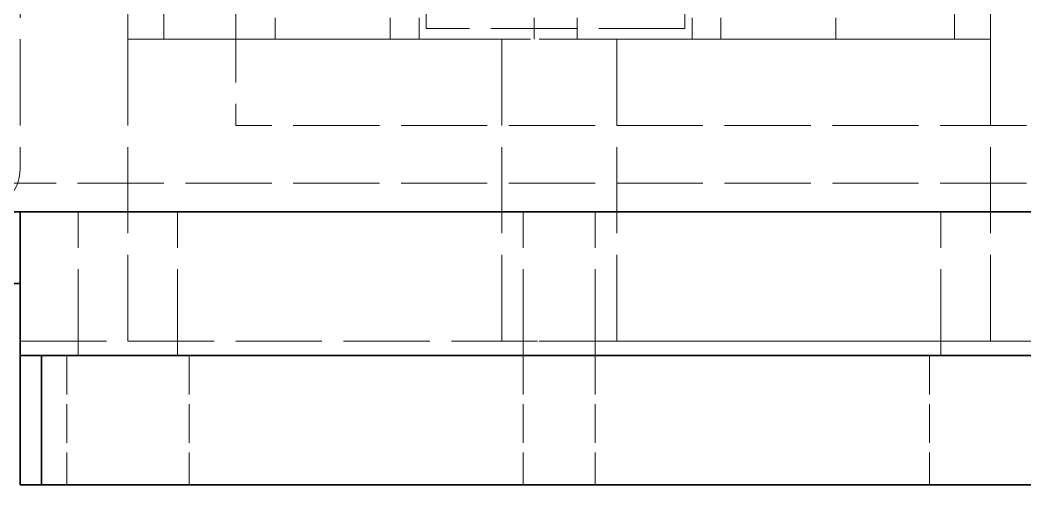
# Model space of a CAD drawing. Extents: x 0 to 18500, y -51 to 3802.
# Drawn here: x 2419.6 to 2559.4, y 1192.3 to 1257 of the extents above; entities that cross this region are included whole.
import ezdxf

# ---------------------------------------------------------------- set-up
doc = ezdxf.new("R2010")
doc.units = 0
doc.header["$MEASUREMENT"] = 0
doc.linetypes.add('DASHED', pattern=[15, 12, -3])
doc.linetypes.add('HIDDEN-HOKUTO', pattern=[3.8, 2.5, -1.3])
doc.layers.get('0').update_dxf_attribs({"linetype": 'CONTINUOUS'})
doc.layers.add('AM_HID', color=1, linetype='HIDDEN-HOKUTO')

msp = doc.modelspace()

# ---------------------------------------------------------------- linework, layer by layer
at = {"color": 7, "lineweight": 35}
for p, q in [((2389.62488, 1230.30614), (2419.62488, 1230.30626)), ((2569.62488, 1230.30663), (2419.62488, 1230.30626)), ((2419.62488, 1230.30626), (2419.62488, 1210.30626)), ((2389.62488, 1220.30614), (2419.62488, 1220.30626)), ((2569.62488, 1210.30663), (2419.62488, 1210.30626)), ((2566.62488, 1210.30663), (2422.62488, 1210.30626)), ((2566.62488, 1192.30663), (2422.62488, 1192.30626))]:
    msp.add_line(p, q, dxfattribs=at)
at = {"color": 7, "lineweight": 35, "ltscale": 0.45}
for p, q in [((2419.62488, 1192.30626), (2419.62488, 1210.30626)), ((2422.62488, 1192.30626), (2422.62488, 1210.30626))]:
    msp.add_line(p, q, dxfattribs=at)
at = {"color": 7, "lineweight": 35, "ltscale": 0.075}
for p, q in [((2422.62488, 1210.30626), (2419.62488, 1210.30626)), ((2422.62488, 1192.30626), (2419.62488, 1192.30626))]:
    msp.add_line(p, q, dxfattribs=at)
at = {"layer": 'AM_HID', "color": 1, "linetype": 'DASHED', "lineweight": 13}
for p, q in [((2476.12488, 1255.80638), (2476.12464, 1388.30638)), ((2476.12513, 1255.80626), (2476.12488, 1388.30632)), ((2476.12513, 1255.80626), (2476.12488, 1388.30626)), ((2476.12561, 1255.80626), (2476.12513, 1388.30626)), ((2512.12488, 1255.80638), (2512.12464, 1388.30644)), ((2512.12513, 1255.80638), (2512.12488, 1388.30638)), ((2512.12513, 1255.80638), (2512.12488, 1388.30638)), ((2512.12561, 1255.80638), (2512.12513, 1388.30638)), ((2449.62464, 1305.30626), (2449.62488, 1242.30626)), ((2419.62464, 1284.30626), (2419.62488, 1236.30626)), ((2512.12488, 1255.80638), (2476.12488, 1255.80638)), ((2486.62513, 1254.30638), (2434.62513, 1254.30626)), ((2434.62513, 1212.30626), (2434.62513, 1254.30626)), ((2549.62488, 1254.30651), (2439.62488, 1254.30626)), ((2486.62513, 1212.30638), (2486.62488, 1254.30638)), ((2486.62513, 1212.30638), (2486.62513, 1254.30638)), ((2502.62513, 1212.30638), (2502.62488, 1254.30638)), ((2502.62513, 1254.30638), (2554.62513, 1254.30651)), ((2502.62513, 1212.30638), (2502.62513, 1254.30638)), ((2554.62513, 1212.30651), (2554.62513, 1254.30651)), ((2619.62488, 1242.30675), (2449.62488, 1242.30626)), ((2649.62488, 1234.30675), (2389.62488, 1234.30614)), ((2569.62488, 1230.30663), (2389.62488, 1230.30614)), ((2427.7074, 1210.30626), (2427.7074, 1230.30626)), ((2427.7074, 1210.30626), (2427.7074, 1230.30626)), ((2427.70813, 1210.30614), (2427.70813, 1230.30614)), ((2427.70813, 1210.30614), (2427.70813, 1230.30614)), ((2441.54236, 1210.30626), (2441.54236, 1230.30626)), ((2441.54261, 1210.30626), (2441.54236, 1230.30626)), ((2441.54309, 1210.30614), (2441.54309, 1230.30614)), ((2441.54309, 1210.30614), (2441.54309, 1230.30614)), ((2489.62488, 1210.30638), (2489.62488, 1230.30638)), ((2489.62561, 1210.30626), (2489.62561, 1230.30626)), ((2499.62488, 1210.30638), (2499.62488, 1230.30638)), ((2499.62561, 1210.30626), (2499.62561, 1230.30626)), ((2547.7074, 1210.30651), (2547.7074, 1230.30651)), ((2547.7074, 1210.30651), (2547.7074, 1230.30651)), ((2547.70813, 1210.30638), (2547.70813, 1230.30638)), ((2547.70813, 1210.30638), (2547.70813, 1230.30638)), ((2419.62513, 1212.30626), (2569.62513, 1212.30663)), ((2434.62513, 1212.30626), (2486.62513, 1212.30638)), ((2554.62513, 1212.30651), (2502.62513, 1212.30638))]:
    msp.add_line(p, q, dxfattribs=at)
at = {"layer": 'AM_HID', "color": 1, "linetype": 'DASHED', "lineweight": 13, "ltscale": 0.3}
for p, q in [((2434.62488, 1254.30626), (2434.62488, 1266.30626)), ((2439.62488, 1254.30626), (2439.62488, 1266.30626)), ((2439.62561, 1254.30614), (2439.62561, 1266.30614)), ((2455.12488, 1266.30626), (2455.12488, 1254.30626)), ((2455.12513, 1266.30626), (2455.12513, 1254.30626)), ((2455.12513, 1266.30626), (2455.12513, 1254.30626)), ((2455.12561, 1266.30626), (2455.12561, 1254.30626)), ((2471.12488, 1266.30638), (2471.12488, 1254.30638)), ((2471.12513, 1266.30626), (2471.12513, 1254.30626)), ((2471.12513, 1266.30626), (2471.12513, 1254.30626)), ((2471.12561, 1266.30626), (2471.12561, 1254.30626)), ((2475.12488, 1266.30638), (2475.12488, 1254.30638)), ((2475.12513, 1266.30626), (2475.12513, 1254.30626)), ((2475.12513, 1266.30626), (2475.12513, 1254.30626)), ((2475.12561, 1266.30626), (2475.12561, 1254.30626)), ((2491.12488, 1266.30638), (2491.12513, 1254.30638)), ((2491.12513, 1266.30638), (2491.12513, 1254.30638)), ((2491.12513, 1266.30638), (2491.12513, 1254.30638)), ((2491.12537, 1266.30626), (2491.12537, 1254.30626)), ((2497.12488, 1266.30638), (2497.12513, 1254.30638)), ((2497.12513, 1266.30638), (2497.12513, 1254.30638)), ((2497.12513, 1266.30638), (2497.12513, 1254.30638)), ((2497.12537, 1266.30638), (2497.12537, 1254.30638)), ((2513.12488, 1266.30638), (2513.12488, 1254.30638)), ((2513.12513, 1266.30638), (2513.12513, 1254.30638)), ((2513.12513, 1266.30638), (2513.12513, 1254.30638)), ((2513.12561, 1266.30638), (2513.12561, 1254.30638)), ((2517.12488, 1266.30651), (2517.12488, 1254.30651)), ((2517.12513, 1266.30638), (2517.12513, 1254.30638)), ((2517.12513, 1266.30638), (2517.12513, 1254.30638)), ((2517.12561, 1266.30638), (2517.12561, 1254.30638)), ((2533.12488, 1266.30651), (2533.12488, 1254.30651)), ((2533.12513, 1266.30651), (2533.12513, 1254.30651)), ((2533.12513, 1266.30651), (2533.12513, 1254.30651)), ((2533.12561, 1266.30638), (2533.12561, 1254.30638)), ((2549.62488, 1254.30651), (2549.62488, 1266.30651)), ((2549.62561, 1254.30651), (2549.62561, 1266.30651)), ((2554.62488, 1254.30651), (2554.62488, 1266.30651))]:
    msp.add_line(p, q, dxfattribs=at)
at = {"layer": 'AM_HID', "color": 1, "linetype": 'DASHED', "lineweight": 13, "ltscale": 0.125}
for p, q in [((2434.62488, 1254.30626), (2439.62488, 1254.30626)), ((2554.62488, 1254.30651), (2549.62488, 1254.30651))]:
    msp.add_line(p, q, dxfattribs=at)
at = {"layer": 'AM_HID', "color": 1, "linetype": 'DASHED', "lineweight": 13, "ltscale": 0.4}
for p, q in [((2502.62488, 1254.30638), (2486.62488, 1254.30638)), ((2502.62513, 1212.30638), (2486.62513, 1212.30638))]:
    msp.add_line(p, q, dxfattribs=at)
at = {"layer": 'AM_HID', "color": 1, "linetype": 'DASHED', "lineweight": 13, "ltscale": 0.25}
msp.add_line((2419.62488, 1230.30626), (2419.62488, 1220.30626), dxfattribs=at)
at = {"layer": 'AM_HID', "color": 1, "linetype": 'DASHED', "lineweight": 13, "ltscale": 0.05}
msp.add_line((2419.62513, 1212.30626), (2419.62513, 1210.30626), dxfattribs=at)
at = {"layer": 'AM_HID', "color": 1, "linetype": 'DASHED', "lineweight": 13, "ltscale": 0.45}
for p, q in [((2422.62561, 1192.30614), (2422.62561, 1210.30614)), ((2426.12488, 1210.30626), (2426.12513, 1192.30626)), ((2426.12513, 1210.30626), (2426.12513, 1192.30626)), ((2426.12561, 1210.30614), (2426.12561, 1192.30614)), ((2426.12561, 1210.30614), (2426.12561, 1192.30614)), ((2443.12488, 1210.30626), (2443.12513, 1192.30626)), ((2443.12513, 1210.30626), (2443.12513, 1192.30626)), ((2443.12561, 1210.30614), (2443.12561, 1192.30614)), ((2443.12561, 1210.30614), (2443.12561, 1192.30614)), ((2489.62488, 1210.30638), (2489.62513, 1192.30638)), ((2489.62561, 1210.30626), (2489.62561, 1192.30626)), ((2499.62488, 1210.30638), (2499.62513, 1192.30638)), ((2499.62561, 1210.30626), (2499.62561, 1192.30626)), ((2546.12488, 1210.30651), (2546.12513, 1192.30651)), ((2546.12513, 1210.30651), (2546.12513, 1192.30651)), ((2546.12561, 1210.30638), (2546.12561, 1192.30638)), ((2546.12561, 1210.30638), (2546.12561, 1192.30638))]:
    msp.add_line(p, q, dxfattribs=at)
at = {"layer": 'AM_HID', "color": 1, "linetype": 'DASHED', "lineweight": 13}
msp.add_arc((2413.62488, 1236.30614), 6, 270.0001478, 0.0001446, dxfattribs=at)

doc.saveas('drawing.dxf')
